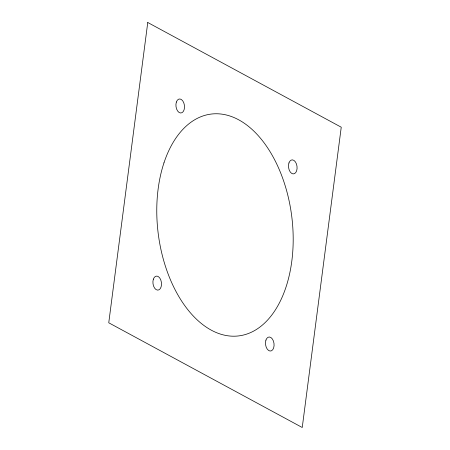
<?xml version="1.0" encoding="UTF-8"?>
<svg xmlns="http://www.w3.org/2000/svg" width="450" height="450" viewBox="0 0 450 450"><rect width="100%" height="100%" fill="white"/><g stroke="black" fill="none" stroke-linecap="round" stroke-linejoin="round"><path stroke-width="0.67" d="M147.757 22.5L108.754 322.791L302.243 427.5L341.246 127.209L147.757 22.5M176.361 102.049A7.059 4.252 82.9 0 0 180.472 112.984A7.059 4.252 82.9 0 0 183.808 102.892A7.059 4.252 82.9 0 0 176.361 102.049M288.934 162.968A7.059 4.252 82.9 0 0 293.051 173.903A7.059 4.252 82.9 0 0 296.387 163.811A7.059 4.252 82.9 0 0 288.934 162.968M163.974 162.838A111.769 67.314 82.9 0 0 229.106 335.947A111.769 67.314 82.9 0 0 281.925 176.209A111.769 67.314 82.9 0 0 163.974 162.838M265.928 340.099A7.059 4.252 82.9 0 0 270.045 351.034A7.059 4.252 82.9 0 0 273.381 340.942A7.059 4.252 82.9 0 0 265.928 340.099M153.354 279.18A7.059 4.252 82.9 0 0 157.472 290.109A7.059 4.252 82.9 0 0 160.808 280.024A7.059 4.252 82.9 0 0 153.354 279.18"/></g></svg>
